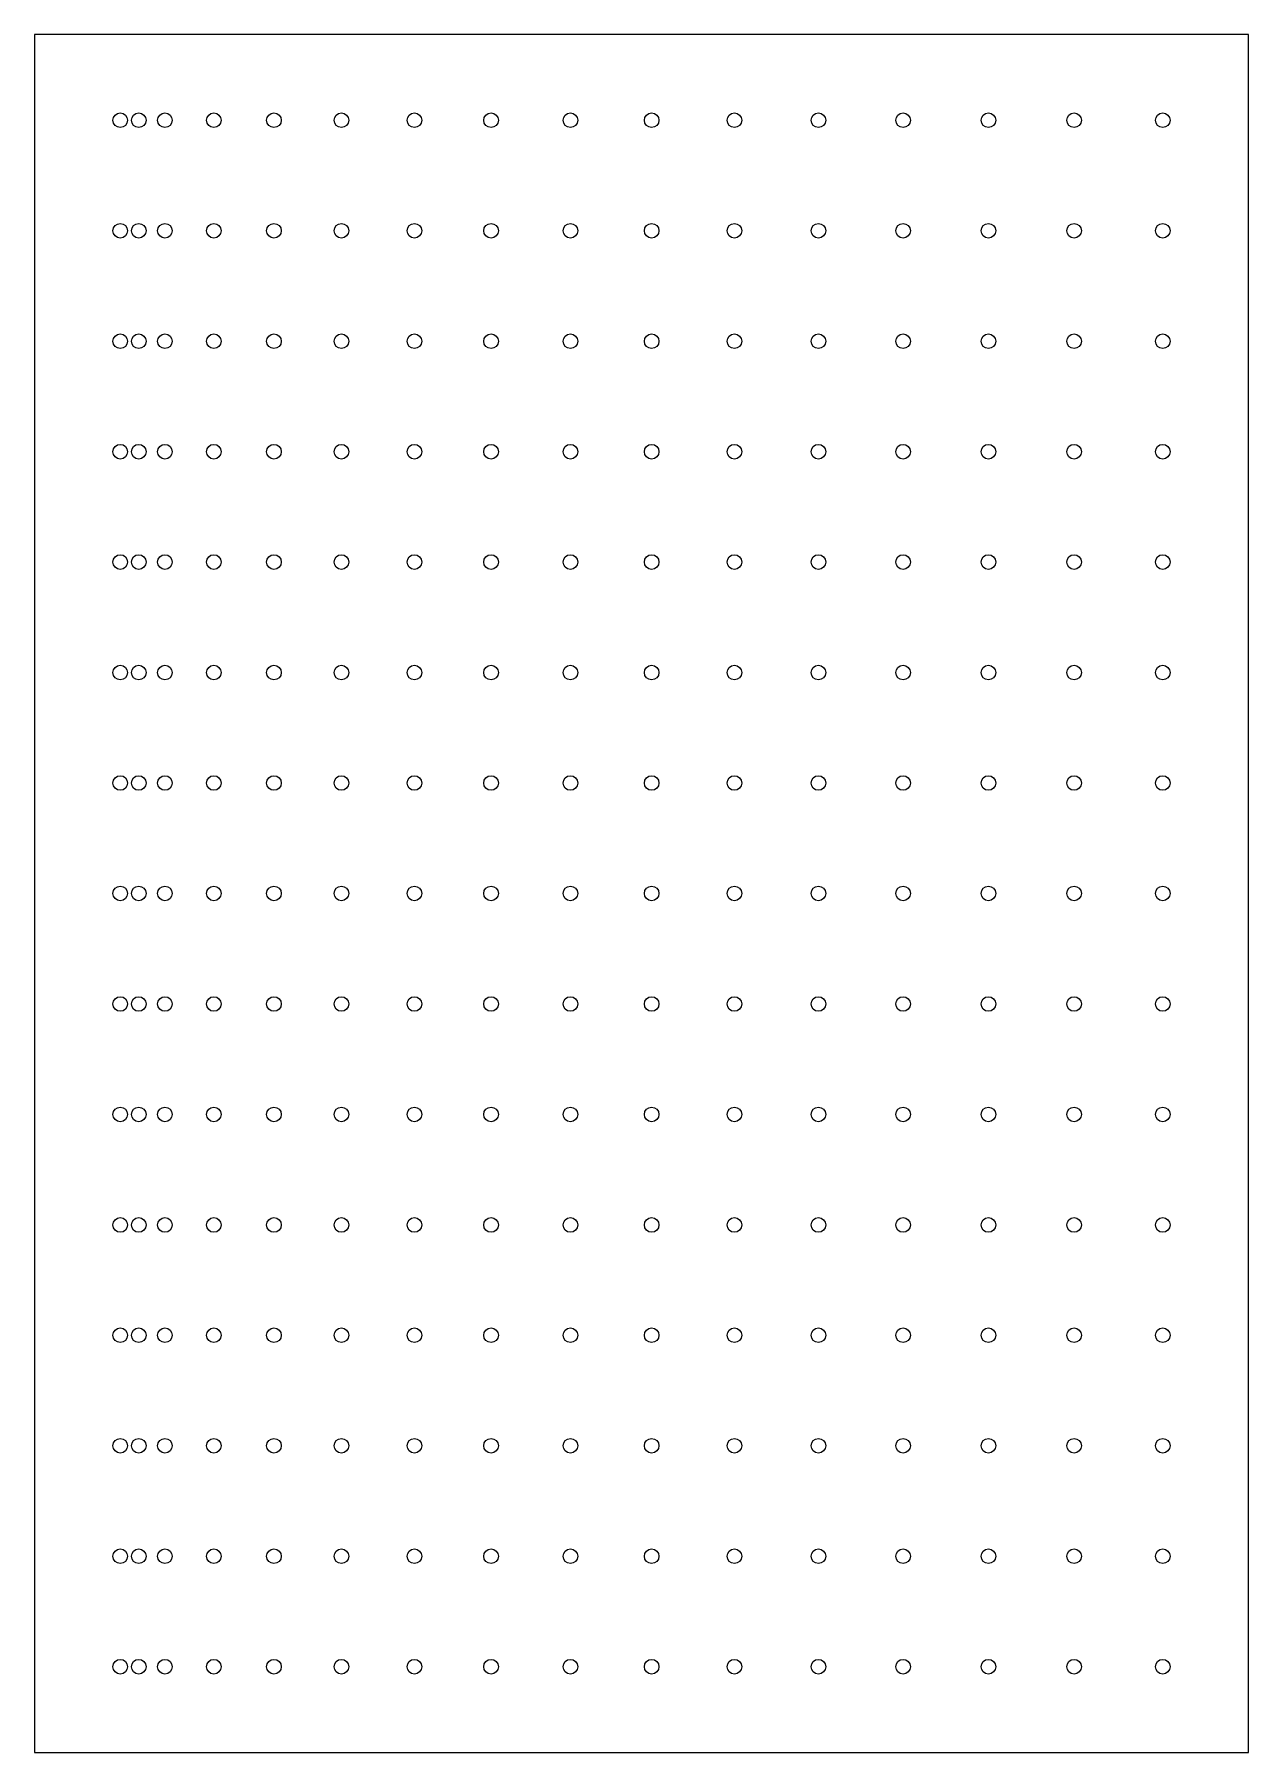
# Model space of a CAD drawing. Header units: millimetres. Extents: x -707 to 0, y -2547 to -1547.
import ezdxf

# ---------------------------------------------------------------- set-up
doc = ezdxf.new("R2010")
doc.units = ezdxf.units.MM
doc.header["$MEASUREMENT"] = 0
doc.layers.add('Défaut', color=18, linetype='Continuous', true_color=0x000000)

msp = doc.modelspace()

# ---------------------------------------------------------------- linework, layer by layer
at = {"layer": 'Défaut'}
msp.add_lwpolyline([(-707, -2546.7), (0, -2546.7), (0, -1546.7), (-707, -1546.7)], close=True, dxfattribs=at)
for centre in [(-657, -1596.7), (-646.2, -1596.7), (-631, -1596.7), (-602.5, -1596.7), (-567.5, -1596.7), (-528.2, -1596.7), (-485.7, -1596.7), (-441.1, -1596.7), (-394.9, -1596.7), (-347.6, -1596.7), (-299.4, -1596.7), (-250.5, -1596.7), (-201.2, -1596.7), (-151.5, -1596.7), (-101.6, -1596.7), (-50, -1596.7), (-657, -1661), (-646.2, -1661), (-631, -1661), (-602.5, -1661), (-567.5, -1661), (-528.2, -1661), (-485.7, -1661), (-441.1, -1661), (-394.9, -1661), (-347.6, -1661), (-299.4, -1661), (-250.5, -1661), (-201.2, -1661), (-151.5, -1661), (-101.6, -1661), (-50, -1661), (-657, -1725.3), (-646.2, -1725.3), (-631, -1725.3), (-602.5, -1725.3), (-567.5, -1725.3), (-528.2, -1725.3), (-485.7, -1725.3), (-441.1, -1725.3), (-394.9, -1725.3), (-347.6, -1725.3), (-299.4, -1725.3), (-250.5, -1725.3), (-201.2, -1725.3), (-151.5, -1725.3), (-101.6, -1725.3), (-50, -1725.3), (-657, -1789.6), (-646.2, -1789.6), (-631, -1789.6), (-602.5, -1789.6), (-567.5, -1789.6), (-528.2, -1789.6), (-485.7, -1789.6), (-441.1, -1789.6), (-394.9, -1789.6), (-347.6, -1789.6), (-299.4, -1789.6), (-250.5, -1789.6), (-201.2, -1789.6), (-151.5, -1789.6), (-101.6, -1789.6), (-50, -1789.6), (-657, -1853.8), (-646.2, -1853.8), (-631, -1853.8), (-602.5, -1853.8), (-567.5, -1853.8), (-528.2, -1853.8), (-485.7, -1853.8), (-441.1, -1853.8), (-394.9, -1853.8), (-347.6, -1853.8), (-299.4, -1853.8), (-250.5, -1853.8), (-201.2, -1853.8), (-151.5, -1853.8), (-101.6, -1853.8), (-50, -1853.8), (-657, -1918.1), (-646.2, -1918.1), (-631, -1918.1), (-602.5, -1918.1), (-567.5, -1918.1), (-528.2, -1918.1), (-485.7, -1918.1), (-441.1, -1918.1), (-394.9, -1918.1), (-347.6, -1918.1), (-299.4, -1918.1), (-250.5, -1918.1), (-201.2, -1918.1), (-151.5, -1918.1), (-101.6, -1918.1), (-50, -1918.1), (-657, -1982.4), (-646.2, -1982.4), (-631, -1982.4), (-602.5, -1982.4), (-567.5, -1982.4), (-528.2, -1982.4), (-485.7, -1982.4), (-441.1, -1982.4), (-394.9, -1982.4), (-347.6, -1982.4), (-299.4, -1982.4), (-250.5, -1982.4), (-201.2, -1982.4), (-151.5, -1982.4), (-101.6, -1982.4), (-50, -1982.4), (-657, -2046.7), (-646.2, -2046.7), (-631, -2046.7), (-602.5, -2046.7), (-567.5, -2046.7), (-528.2, -2046.7), (-485.7, -2046.7), (-441.1, -2046.7), (-394.9, -2046.7), (-347.6, -2046.7), (-299.4, -2046.7), (-250.5, -2046.7), (-201.2, -2046.7), (-151.5, -2046.7), (-101.6, -2046.7), (-50, -2046.7), (-657, -2111), (-646.2, -2111), (-631, -2111), (-602.5, -2111), (-567.5, -2111), (-528.2, -2111), (-485.7, -2111), (-441.1, -2111), (-394.9, -2111), (-347.6, -2111), (-299.4, -2111), (-250.5, -2111), (-201.2, -2111), (-151.5, -2111), (-101.6, -2111), (-50, -2111), (-657, -2175.3), (-646.2, -2175.3), (-631, -2175.3), (-602.5, -2175.3), (-567.5, -2175.3), (-528.2, -2175.3), (-485.7, -2175.3), (-441.1, -2175.3), (-394.9, -2175.3), (-347.6, -2175.3), (-299.4, -2175.3), (-250.5, -2175.3), (-201.2, -2175.3), (-151.5, -2175.3), (-101.6, -2175.3), (-50, -2175.3), (-657, -2239.6), (-646.2, -2239.6), (-631, -2239.6), (-602.5, -2239.6), (-567.5, -2239.6), (-528.2, -2239.6), (-485.7, -2239.6), (-441.1, -2239.6), (-394.9, -2239.6), (-347.6, -2239.6), (-299.4, -2239.6), (-250.5, -2239.6), (-201.2, -2239.6), (-151.5, -2239.6), (-101.6, -2239.6), (-50, -2239.6), (-657, -2303.8), (-646.2, -2303.8), (-631, -2303.8), (-602.5, -2303.8), (-567.5, -2303.8), (-528.2, -2303.8), (-485.7, -2303.8), (-441.1, -2303.8), (-394.9, -2303.8), (-347.6, -2303.8), (-299.4, -2303.8), (-250.5, -2303.8), (-201.2, -2303.8), (-151.5, -2303.8), (-101.6, -2303.8), (-50, -2303.8), (-657, -2368.1), (-646.2, -2368.1), (-631, -2368.1), (-602.5, -2368.1), (-567.5, -2368.1), (-528.2, -2368.1), (-485.7, -2368.1), (-441.1, -2368.1), (-394.9, -2368.1), (-347.6, -2368.1), (-299.4, -2368.1), (-250.5, -2368.1), (-201.2, -2368.1), (-151.5, -2368.1), (-101.6, -2368.1), (-50, -2368.1), (-657, -2432.4), (-646.2, -2432.4), (-631, -2432.4), (-602.5, -2432.4), (-567.5, -2432.4), (-528.2, -2432.4), (-485.7, -2432.4), (-441.1, -2432.4), (-394.9, -2432.4), (-347.6, -2432.4), (-299.4, -2432.4), (-250.5, -2432.4), (-201.2, -2432.4), (-151.5, -2432.4), (-101.6, -2432.4), (-50, -2432.4), (-657, -2496.7), (-646.2, -2496.7), (-631, -2496.7), (-602.5, -2496.7), (-567.5, -2496.7), (-528.2, -2496.7), (-485.7, -2496.7), (-441.1, -2496.7), (-394.9, -2496.7), (-347.6, -2496.7), (-299.4, -2496.7), (-250.5, -2496.7), (-201.2, -2496.7), (-151.5, -2496.7), (-101.6, -2496.7), (-50, -2496.7)]:
    msp.add_circle(centre, 4.25, dxfattribs=at)

doc.saveas('drawing.dxf')
